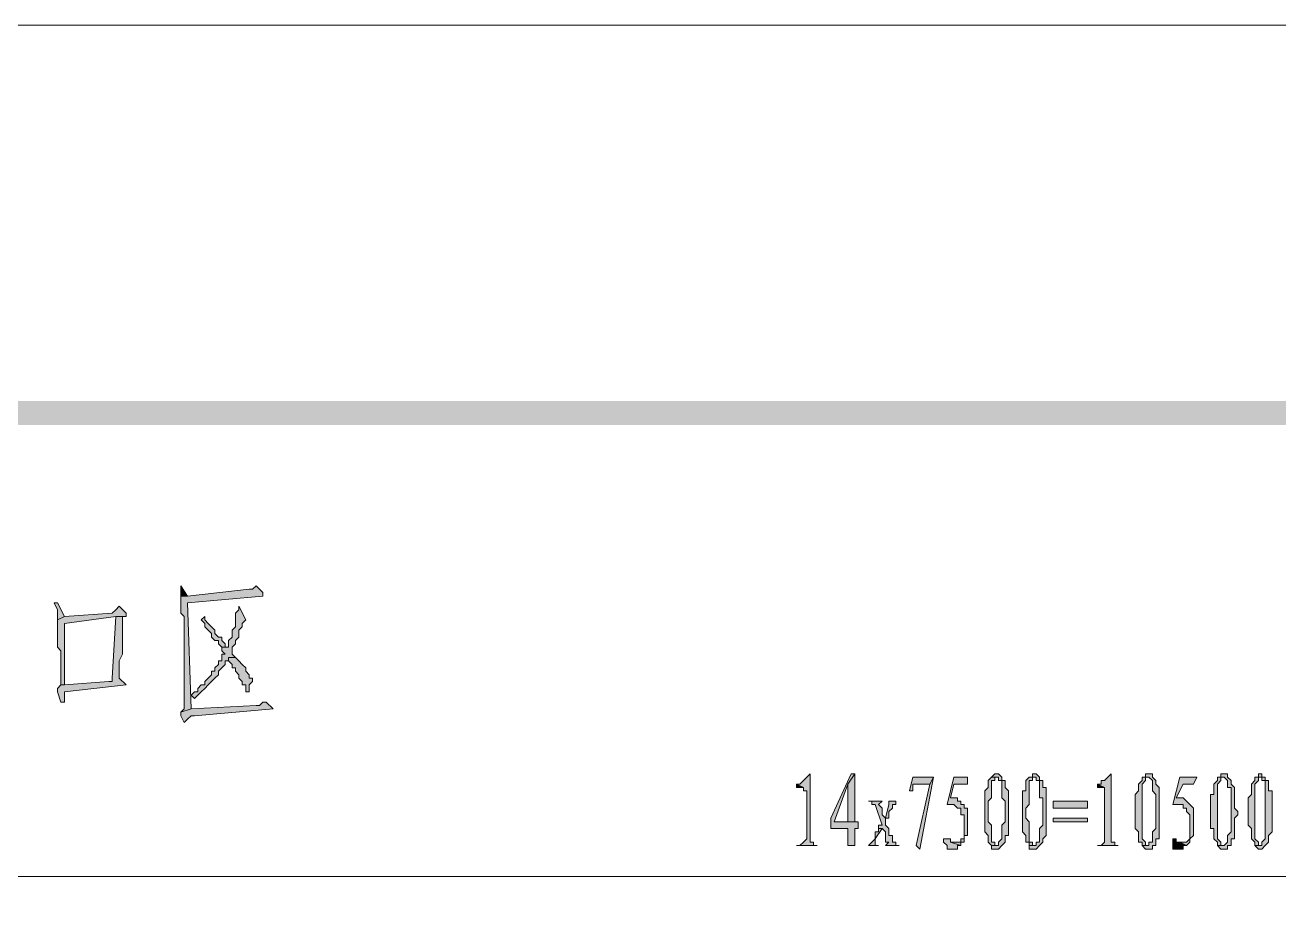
# Model space of a CAD drawing. Header units: millimetres. Extents: x 6 to 291, y 4 to 206.
# Drawn here: x 38.93 to 54.44, y 194.83 to 205.74 of the extents above; entities that cross this region are included whole.
import ezdxf

# ---------------------------------------------------------------- set-up
doc = ezdxf.new("R2010")
doc.units = ezdxf.units.MM
doc.layers.add('C00-00-00', color=7, linetype='Continuous')

msp = doc.modelspace()

# ---------------------------------------------------------------- hatches: boundary and pattern name
at = {"layer": 'C00-00-00'}
h = msp.add_hatch(color=256, dxfattribs=at)
h.dxf.hatch_style = 2
h.paths.add_polyline_path([(17.653, 201.083336), (17.907, 200.787002), (286.469659, 201.083336)])
h = msp.add_hatch(color=256, dxfattribs=at)
h.dxf.hatch_style = 2
h.paths.add_polyline_path([(17.907, 200.787002), (286.469659, 201.083336), (286.173327, 200.787002)])
h = msp.add_hatch(color=256, dxfattribs=at)
h.dxf.hatch_style = 2
h.paths.add_polyline_path([(40.851665, 198.797335), (40.851665, 198.712669), (40.851665, 198.670336), (40.936334, 198.670336)])
h = msp.add_hatch(color=256, dxfattribs=at)
h.dxf.hatch_style = 2
h.paths.add_polyline_path([(41.782999, 198.797335), (41.740666, 198.755002), (41.698333, 198.755002), (40.936333, 198.670335), (40.851666, 198.670335), (40.851666, 198.628002), (40.851666, 198.458669), (40.893999, 198.416335), (40.893999, 197.950669), (40.893999, 197.908335), (40.893999, 197.273335), (40.851666, 197.231002), (40.978666, 197.273335), (40.936333, 198.585669), (41.867666, 198.670335), (41.867666, 198.712669)])
h = msp.add_hatch(color=256, dxfattribs=at)
h.dxf.hatch_style = 2
h.paths.add_polyline_path([(39.327666, 198.585669), (39.285333, 198.585669), (39.327666, 198.501002), (39.327666, 198.416336), (39.327666, 198.374002), (39.412333, 198.416336)])
h = msp.add_hatch(color=256, dxfattribs=at)
h.dxf.hatch_style = 2
h.paths.add_polyline_path([(40.089668, 198.543336), (40.047334, 198.501002), (40.005001, 198.458669), (39.412334, 198.416336), (39.327668, 198.374002), (39.327668, 198.035336), (39.370001, 197.993002), (39.370001, 197.612002), (39.370001, 197.569669), (39.412334, 197.569669), (39.412334, 198.077669), (39.412334, 198.162336), (39.412334, 198.331669), (40.047334, 198.416336), (40.174334, 198.416336), (40.174334, 198.458669)])
h = msp.add_hatch(color=256, dxfattribs=at)
h.dxf.hatch_style = 2
h.paths.add_polyline_path([(41.571332, 198.543336), (41.571332, 198.501002), (41.528999, 198.458669), (41.528999, 198.374002), (41.528999, 198.331669), (41.528999, 198.289336), (41.486665, 198.247002), (41.486665, 198.204669), (41.486665, 198.162336), (41.444332, 198.120002), (41.444332, 198.077669), (41.444332, 198.035336), (41.359665, 198.035336), (41.359665, 197.993002), (41.401999, 197.950669), (41.359665, 197.950669), (41.359665, 197.908336), (41.359665, 197.866002), (41.317332, 197.866002), (41.317332, 197.823669), (41.274999, 197.781336), (41.274999, 197.739002), (41.232665, 197.739002), (41.232665, 197.696669), (41.190332, 197.654336), (41.147999, 197.612002), (41.147999, 197.569669), (41.105665, 197.569669), (41.063332, 197.527336), (41.063332, 197.485002), (41.020999, 197.485002), (40.978665, 197.442669), (41.020999, 197.400336), (41.063332, 197.442669), (41.105665, 197.485002), (41.147999, 197.527336), (41.190332, 197.569669), (41.232665, 197.612002), (41.274999, 197.654336), (41.317332, 197.696669), (41.317332, 197.739002), (41.359665, 197.781336), (41.401999, 197.823669), (41.401999, 197.866002), (41.444332, 197.866002), (41.444332, 197.908336), (41.528999, 197.908336), (41.486665, 197.950669), (41.486665, 197.993002), (41.486665, 198.035336), (41.528999, 198.077669), (41.528999, 198.120002), (41.571332, 198.162336), (41.571332, 198.204669), (41.571332, 198.247002), (41.613665, 198.289336), (41.613665, 198.331669), (41.655999, 198.374002)])
h = msp.add_hatch(color=256, dxfattribs=at)
h.dxf.hatch_style = 2
h.paths.add_polyline_path([(40.174332, 198.416336), (40.047332, 198.416336), (40.004999, 197.654336), (40.004999, 197.612002), (39.962666, 197.612002), (39.412332, 197.569669), (39.369999, 197.569669), (39.327666, 197.527336), (39.327666, 197.485002), (39.369999, 197.358002), (39.412332, 197.358002), (39.412332, 197.485002), (40.174332, 197.569669), (40.089666, 197.654336), (40.089666, 197.739002), (40.089666, 197.823669), (40.089666, 197.866002), (40.131999, 197.950669), (40.131999, 198.374002), (40.131999, 198.416336)])
h = msp.add_hatch(color=256, dxfattribs=at)
h.dxf.hatch_style = 2
h.paths.add_polyline_path([(41.148001, 198.416336), (41.105668, 198.374002), (41.148001, 198.331669), (41.148001, 198.289336), (41.190334, 198.247002), (41.232668, 198.204669), (41.232668, 198.162336), (41.275001, 198.120002), (41.317334, 198.120002), (41.317334, 198.077669), (41.359668, 198.035336), (41.444334, 198.035336), (41.402001, 198.035336), (41.402001, 198.077669), (41.359668, 198.120002), (41.359668, 198.162336), (41.317334, 198.162336), (41.275001, 198.204669), (41.275001, 198.247002), (41.232668, 198.289336), (41.190334, 198.331669), (41.148001, 198.374002)])
h = msp.add_hatch(color=256, dxfattribs=at)
h.dxf.hatch_style = 2
h.paths.add_polyline_path([(41.529002, 197.908336), (41.444335, 197.908336), (41.444335, 197.866003), (41.486669, 197.82367), (41.486669, 197.781336), (41.529002, 197.781336), (41.529002, 197.739003), (41.571335, 197.69667), (41.571335, 197.654336), (41.613669, 197.612003), (41.613669, 197.56967), (41.656002, 197.56967), (41.656002, 197.527336), (41.656002, 197.485003), (41.698335, 197.485003), (41.698335, 197.527336), (41.698335, 197.56967), (41.740669, 197.612003), (41.740669, 197.654336), (41.698335, 197.654336), (41.698335, 197.69667), (41.656002, 197.739003), (41.656002, 197.781336), (41.613669, 197.82367), (41.571335, 197.866003)])
h = msp.add_hatch(color=256, dxfattribs=at)
h.dxf.hatch_style = 2
h.paths.add_polyline_path([(41.909998, 197.358002), (41.867665, 197.358002), (41.825332, 197.315669), (41.782998, 197.315669), (40.978665, 197.273336), (40.851665, 197.231002), (40.851665, 197.188669), (40.893998, 197.104002), (40.936332, 197.146336), (40.978665, 197.188669), (41.020998, 197.188669), (41.994665, 197.273336)])
h = msp.add_hatch(color=256, dxfattribs=at)
h.dxf.hatch_style = 2
h.paths.add_polyline_path([(48.640999, 196.469002), (48.598666, 196.426669), (48.556332, 196.384336), (48.513999, 196.342002), (48.471666, 196.342002), (48.556332, 196.299669), (48.556332, 196.257336), (48.598666, 196.257336), (48.598666, 195.664669), (48.556332, 195.622336), (48.513999, 195.580002), (48.471666, 195.580002), (48.725666, 195.580002), (48.683332, 195.580002), (48.683332, 195.622336), (48.640999, 195.622336), (48.640999, 195.664669)])
h = msp.add_hatch(color=256, dxfattribs=at)
h.dxf.hatch_style = 2
h.paths.add_polyline_path([(49.191333, 196.469002), (49.148999, 196.469002), (48.894999, 195.918669), (48.894999, 195.791669), (49.106666, 195.791669), (49.106666, 195.580002), (49.191333, 195.580002), (49.191333, 195.791669), (49.233666, 195.791669), (49.233666, 195.876336), (49.191333, 195.876336), (48.937333, 195.876336), (49.106666, 196.342002)])
h = msp.add_hatch(color=256, dxfattribs=at)
h.dxf.hatch_style = 2
h.paths.add_polyline_path([(49.191333, 196.469002), (49.106668, 196.342002), (49.106668, 195.876336), (48.937335, 195.876336), (49.191333, 195.876336)])
h = msp.add_hatch(color=256, dxfattribs=at)
h.dxf.hatch_style = 2
h.paths.add_polyline_path([(50.165002, 196.426669), (49.911002, 196.426669), (49.868668, 196.257336), (49.911002, 196.257336), (49.911002, 196.299669), (49.911002, 196.342002), (49.953335, 196.342002), (50.122668, 196.342002)])
h = msp.add_hatch(color=256, dxfattribs=at)
h.dxf.hatch_style = 2
h.paths.add_polyline_path([(50.165002, 196.426669), (50.122667, 196.342002), (49.953334, 195.580002), (49.995669, 195.537669)])
h = msp.add_hatch(color=256, dxfattribs=at)
h.dxf.hatch_style = 2
h.paths.add_polyline_path([(50.588333, 196.426669), (50.418999, 196.426669), (50.334333, 196.088002), (50.376666, 196.088002), (50.418999, 196.088002), (50.461333, 196.045669), (50.503666, 196.045669), (50.503666, 196.003336), (50.503666, 195.961002), (50.545999, 195.961002), (50.545999, 195.918669), (50.545999, 195.876336), (50.545999, 195.749336), (50.545999, 195.707002), (50.545999, 195.664669), (50.503666, 195.664669), (50.503666, 195.622336), (50.461333, 195.622336), (50.376666, 195.622336), (50.503666, 195.580002), (50.503666, 195.622336), (50.545999, 195.622336), (50.545999, 195.664669), (50.545999, 195.707002), (50.588333, 195.707002), (50.588333, 195.834002), (50.588333, 195.918669), (50.588333, 196.045669), (50.545999, 196.045669), (50.545999, 196.088002), (50.503666, 196.088002), (50.503666, 196.130336), (50.461333, 196.130336), (50.461333, 196.172669), (50.418999, 196.172669), (50.376666, 196.172669), (50.418999, 196.342002), (50.588333, 196.342002)])
h = msp.add_hatch(color=256, dxfattribs=at)
h.dxf.hatch_style = 2
h.paths.add_polyline_path([(50.884669, 196.426669), (50.842335, 196.384336), (50.842335, 196.342002), (50.842335, 196.299669), (50.800002, 196.257336), (50.800002, 196.172669), (50.800002, 196.130336), (50.800002, 195.876336), (50.800002, 195.834002), (50.800002, 195.791669), (50.800002, 195.749336), (50.842335, 195.707002), (50.842335, 195.664669), (50.842335, 195.622336), (50.884669, 195.580002), (50.927002, 195.580002), (50.927002, 195.622336), (50.884669, 195.622336), (50.884669, 195.664669), (50.884669, 195.707002), (50.884669, 195.834002), (50.842335, 195.876336), (50.842335, 196.130336), (50.884669, 196.172669), (50.884669, 196.299669), (50.884669, 196.342002), (50.884669, 196.384336), (50.927002, 196.384336), (50.927002, 196.426669), (50.969335, 196.426669)])
h = msp.add_hatch(color=256, dxfattribs=at)
h.dxf.hatch_style = 2
h.paths.add_polyline_path([(50.969333, 196.469002), (50.927, 196.469002), (50.884666, 196.426669), (50.969333, 196.426669), (50.969333, 196.384336), (51.011666, 196.384336), (51.011666, 196.342002), (51.011666, 196.299669), (51.011666, 196.172669), (51.054, 196.130336), (51.054, 196.003336), (51.054, 195.876336), (51.011666, 195.834002), (51.011666, 195.707002), (51.011666, 195.664669), (50.969333, 195.622336), (50.969333, 195.580002), (50.884666, 195.580002), (50.884666, 195.537669), (50.927, 195.537669), (50.969333, 195.537669), (51.011666, 195.580002), (51.054, 195.622336), (51.054, 195.664669), (51.054, 195.707002), (51.096333, 195.707002), (51.096333, 195.834002), (51.096333, 196.130336), (51.096333, 196.172669), (51.096333, 196.257336), (51.054, 196.299669), (51.054, 196.342002), (51.054, 196.384336), (51.011666, 196.384336), (51.011666, 196.426669)])
h = msp.add_hatch(color=256, dxfattribs=at)
h.dxf.hatch_style = 2
h.paths.add_polyline_path([(51.350334, 196.426669), (51.308001, 196.384336), (51.308001, 196.342002), (51.308001, 196.257336), (51.265667, 196.257336), (51.265667, 196.130336), (51.265667, 196.088002), (51.265667, 195.918669), (51.265667, 195.876336), (51.265667, 195.791669), (51.265667, 195.749336), (51.308001, 195.707002), (51.308001, 195.664669), (51.308001, 195.622336), (51.350334, 195.622336), (51.350334, 195.580002), (51.392667, 195.580002), (51.392667, 195.622336), (51.350334, 195.622336), (51.350334, 195.664669), (51.350334, 195.707002), (51.350334, 195.876336), (51.308001, 195.918669), (51.308001, 196.045669), (51.350334, 196.088002), (51.350334, 196.299669), (51.350334, 196.384336), (51.392667, 196.384336), (51.392667, 196.426669), (51.435001, 196.426669)])
h = msp.add_hatch(color=256, dxfattribs=at)
h.dxf.hatch_style = 2
h.paths.add_polyline_path([(51.434998, 196.469002), (51.392665, 196.469002), (51.392665, 196.426669), (51.350332, 196.426669), (51.434998, 196.426669), (51.434998, 196.384336), (51.477332, 196.384336), (51.477332, 196.342002), (51.477332, 196.299669), (51.477332, 196.172669), (51.519665, 196.172669), (51.519665, 196.003336), (51.519665, 195.834002), (51.477332, 195.791669), (51.477332, 195.707002), (51.477332, 195.664669), (51.477332, 195.622336), (51.434998, 195.622336), (51.434998, 195.580002), (51.350332, 195.580002), (51.350332, 195.537669), (51.392665, 195.537669), (51.434998, 195.537669), (51.477332, 195.580002), (51.519665, 195.622336), (51.519665, 195.664669), (51.561998, 195.707002), (51.561998, 195.791669), (51.561998, 195.834002), (51.561998, 196.172669), (51.561998, 196.299669), (51.519665, 196.299669), (51.519665, 196.342002), (51.519665, 196.384336), (51.477332, 196.384336), (51.477332, 196.426669)])
h = msp.add_hatch(color=256, dxfattribs=at)
h.dxf.hatch_style = 2
h.paths.add_polyline_path([(52.366333, 196.469002), (52.323999, 196.426669), (52.281666, 196.384336), (52.239333, 196.384336), (52.239333, 196.342002), (52.196999, 196.342002), (52.281666, 196.299669), (52.281666, 195.622336), (52.239333, 195.580002), (52.196999, 195.580002), (52.450999, 195.580002), (52.408666, 195.580002), (52.408666, 195.622336), (52.366333, 195.622336), (52.366333, 195.664669)])
h = msp.add_hatch(color=256, dxfattribs=at)
h.dxf.hatch_style = 2
h.paths.add_polyline_path([(52.747334, 196.426669), (52.747334, 196.384336), (52.705, 196.342002), (52.705, 196.299669), (52.705, 196.257336), (52.662667, 196.215002), (52.662667, 195.791669), (52.705, 195.749336), (52.705, 195.707002), (52.705, 195.664669), (52.705, 195.622336), (52.747334, 195.622336), (52.747334, 195.580002), (52.832, 195.580002), (52.789667, 195.580002), (52.789667, 195.622336), (52.747334, 195.664669), (52.747334, 195.707002), (52.747334, 195.749336), (52.747334, 196.257336), (52.747334, 196.299669), (52.747334, 196.342002), (52.789667, 196.384336), (52.789667, 196.426669), (52.832, 196.426669)])
h = msp.add_hatch(color=256, dxfattribs=at)
h.dxf.hatch_style = 2
h.paths.add_polyline_path([(52.831998, 196.469002), (52.789665, 196.469002), (52.789665, 196.426669), (52.747331, 196.426669), (52.831998, 196.426669), (52.874331, 196.384336), (52.874331, 196.342002), (52.874331, 196.257336), (52.916665, 196.215002), (52.916665, 196.003336), (52.916665, 195.791669), (52.874331, 195.749336), (52.874331, 195.664669), (52.874331, 195.622336), (52.831998, 195.622336), (52.831998, 195.580002), (52.747331, 195.580002), (52.789665, 195.537669), (52.874331, 195.537669), (52.874331, 195.580002), (52.916665, 195.580002), (52.916665, 195.622336), (52.916665, 195.664669), (52.958998, 195.664669), (52.958998, 195.749336), (52.958998, 195.791669), (52.958998, 196.215002), (52.958998, 196.257336), (52.958998, 196.299669), (52.916665, 196.342002), (52.916665, 196.384336), (52.874331, 196.426669), (52.874331, 196.469002)])
h = msp.add_hatch(color=256, dxfattribs=at)
h.dxf.hatch_style = 2
h.paths.add_polyline_path([(53.424666, 196.426669), (53.212999, 196.426669), (53.128333, 196.088002), (53.170666, 196.088002), (53.212999, 196.088002), (53.255333, 196.088002), (53.255333, 196.045669), (53.297666, 196.045669), (53.297666, 196.003336), (53.339999, 195.961002), (53.339999, 195.918669), (53.339999, 195.707002), (53.339999, 195.664669), (53.297666, 195.622336), (53.212999, 195.622336), (53.297666, 195.580002), (53.339999, 195.622336), (53.339999, 195.664669), (53.382333, 195.707002), (53.382333, 195.749336), (53.382333, 196.003336), (53.382333, 196.045669), (53.339999, 196.088002), (53.297666, 196.130336), (53.255333, 196.172669), (53.212999, 196.172669), (53.170666, 196.172669), (53.255333, 196.342002), (53.382333, 196.342002)])
h = msp.add_hatch(color=256, dxfattribs=at)
h.dxf.hatch_style = 2
h.paths.add_polyline_path([(53.678668, 196.426669), (53.678668, 196.384336), (53.636335, 196.342002), (53.636335, 196.299669), (53.636335, 196.215002), (53.594001, 196.215002), (53.594001, 195.791669), (53.636335, 195.791669), (53.636335, 195.749336), (53.636335, 195.707002), (53.636335, 195.664669), (53.678668, 195.622336), (53.678668, 195.580002), (53.763335, 195.580002), (53.721001, 195.580002), (53.721001, 195.622336), (53.678668, 195.664669), (53.678668, 195.749336), (53.678668, 196.215002), (53.678668, 196.257336), (53.678668, 196.342002), (53.721001, 196.384336), (53.721001, 196.426669), (53.763335, 196.426669)])
h = msp.add_hatch(color=256, dxfattribs=at)
h.dxf.hatch_style = 2
h.paths.add_polyline_path([(53.763333, 196.469002), (53.720999, 196.469002), (53.720999, 196.426669), (53.678666, 196.426669), (53.763333, 196.426669), (53.805666, 196.384336), (53.805666, 196.342002), (53.805666, 196.299669), (53.847999, 196.299669), (53.847999, 196.003336), (53.847999, 195.749336), (53.805666, 195.707002), (53.805666, 195.664669), (53.805666, 195.622336), (53.763333, 195.580002), (53.678666, 195.580002), (53.720999, 195.537669), (53.805666, 195.537669), (53.805666, 195.580002), (53.847999, 195.580002), (53.847999, 195.622336), (53.847999, 195.664669), (53.890333, 195.664669), (53.890333, 195.707002), (53.890333, 195.749336), (53.890333, 195.918669), (53.932666, 195.961002), (53.932666, 196.003336), (53.890333, 196.045669), (53.890333, 196.257336), (53.890333, 196.299669), (53.847999, 196.342002), (53.847999, 196.384336), (53.805666, 196.426669), (53.805666, 196.469002)])
h = msp.add_hatch(color=256, dxfattribs=at)
h.dxf.hatch_style = 2
h.paths.add_polyline_path([(54.144333, 196.426669), (54.144333, 196.384336), (54.102, 196.342002), (54.102, 196.299669), (54.102, 196.215002), (54.059666, 196.172669), (54.059666, 195.834002), (54.102, 195.791669), (54.102, 195.749336), (54.102, 195.707002), (54.102, 195.664669), (54.144333, 195.622336), (54.144333, 195.580002), (54.186666, 195.580002), (54.186666, 195.622336), (54.144333, 195.664669), (54.144333, 195.749336), (54.144333, 195.791669), (54.144333, 196.215002), (54.144333, 196.342002), (54.186666, 196.384336), (54.186666, 196.426669)])
h = msp.add_hatch(color=256, dxfattribs=at)
h.dxf.hatch_style = 2
h.paths.add_polyline_path([(54.186667, 196.469002), (54.186667, 196.426669), (54.144334, 196.426669), (54.229001, 196.426669), (54.229001, 196.384336), (54.271334, 196.384336), (54.271334, 196.299669), (54.271334, 196.003336), (54.271334, 195.707002), (54.271334, 195.664669), (54.229001, 195.622336), (54.229001, 195.580002), (54.144334, 195.580002), (54.186667, 195.537669), (54.229001, 195.537669), (54.271334, 195.580002), (54.313667, 195.622336), (54.313667, 195.664669), (54.313667, 195.707002), (54.356001, 195.749336), (54.356001, 195.876336), (54.356001, 195.918669), (54.356001, 196.088002), (54.356001, 196.130336), (54.356001, 196.257336), (54.313667, 196.257336), (54.313667, 196.342002), (54.313667, 196.384336), (54.271334, 196.384336), (54.271334, 196.426669), (54.229001, 196.426669), (54.229001, 196.469002)])
h = msp.add_hatch(color=256, dxfattribs=at)
h.dxf.hatch_style = 2
h.paths.add_polyline_path([(48.471666, 196.342002), (48.471666, 196.299669), (48.513999, 196.299669), (48.556333, 196.299669)])
h = msp.add_hatch(color=256, dxfattribs=at)
h.dxf.hatch_style = 2
h.paths.add_polyline_path([(52.197, 196.342002), (52.197, 196.299669), (52.281668, 196.299669)])
h = msp.add_hatch(color=256, dxfattribs=at)
h.dxf.hatch_style = 2
h.paths.add_polyline_path([(49.529999, 196.130336), (49.360666, 196.130336), (49.402999, 196.130336), (49.402999, 196.088002), (49.445333, 196.088002), (49.529999, 195.834002), (49.487666, 195.834002), (49.487666, 195.791669), (49.529999, 195.791669), (49.572333, 195.749336), (49.572333, 195.707002), (49.572333, 195.664669), (49.572333, 195.622336), (49.614666, 195.622336), (49.572333, 195.580002), (49.741666, 195.580002), (49.699333, 195.580002), (49.699333, 195.622336), (49.656999, 195.622336), (49.656999, 195.664669), (49.656999, 195.707002), (49.614666, 195.707002), (49.614666, 195.749336), (49.614666, 195.791669), (49.572333, 195.834002), (49.572333, 195.876336), (49.572333, 195.918669), (49.529999, 195.961002), (49.529999, 196.003336), (49.529999, 196.045669), (49.487666, 196.088002)])
h = msp.add_hatch(color=256, dxfattribs=at)
h.dxf.hatch_style = 2
h.paths.add_polyline_path([(49.699332, 196.130336), (49.614666, 196.130336), (49.614666, 196.088002), (49.572332, 195.918669), (49.614666, 195.918669), (49.614666, 195.961002), (49.614666, 196.003336), (49.656999, 196.045669), (49.656999, 196.088002), (49.699332, 196.088002)])
h = msp.add_hatch(color=256, dxfattribs=at)
h.dxf.hatch_style = 2
h.paths.add_polyline_path([(52.070001, 196.045669), (52.070001, 196.130336), (51.646666, 196.130336), (51.646666, 196.045669)])
h = msp.add_hatch(color=256, dxfattribs=at)
h.dxf.hatch_style = 2
h.paths.add_polyline_path([(52.070001, 195.876336), (52.070001, 195.918669), (51.646666, 195.918669), (51.646666, 195.876336)])
h = msp.add_hatch(color=256, dxfattribs=at)
h.dxf.hatch_style = 2
h.paths.add_polyline_path([(49.487665, 195.79167), (49.487665, 195.749336), (49.445331, 195.749336), (49.445331, 195.707003), (49.445331, 195.66467), (49.402998, 195.622336), (49.360665, 195.580003), (49.487665, 195.580003), (49.445331, 195.580003), (49.445331, 195.66467), (49.529998, 195.79167)])
h = msp.add_hatch(color=256, dxfattribs=at)
h.dxf.hatch_style = 2
h.paths.add_polyline_path([(50.334335, 195.664669), (50.292001, 195.664669), (50.292001, 195.622335), (50.334335, 195.580002), (50.334335, 195.537669), (50.461335, 195.537669), (50.461335, 195.580002), (50.503668, 195.580002), (50.376668, 195.622335), (50.376668, 195.664669)])
h = msp.add_hatch(color=256, dxfattribs=at)
h.dxf.hatch_style = 2
h.paths.add_polyline_path([(53.170669, 195.664669), (53.128335, 195.664669), (53.128335, 195.622335), (53.128335, 195.580002), (53.128335, 195.537669), (53.170669, 195.537669), (53.255335, 195.537669), (53.255335, 195.580002), (53.297669, 195.580002), (53.213002, 195.622335), (53.170669, 195.622335)])

# ---------------------------------------------------------------- linework, layer by layer
at = {"layer": 'C00-00-00', "lineweight": 15}
msp.add_lwpolyline([(291.126319, 205.740002), (5.799667, 205.740002), (5.799667, 3.979343), (291.126319, 3.979343)], dxfattribs=at)
at = {"layer": 'C00-00-00', "lineweight": 13}
for points in [[(40.851665, 198.797335), (40.851665, 198.712669), (40.851665, 198.670336), (40.936334, 198.670336)], [(41.782999, 198.797335), (41.740666, 198.755002), (41.698333, 198.755002), (40.936333, 198.670335), (40.851666, 198.670335), (40.851666, 198.628002), (40.851666, 198.458669), (40.893999, 198.416335), (40.893999, 197.950669), (40.893999, 197.908335), (40.893999, 197.273335), (40.851666, 197.231002), (40.978666, 197.273335), (40.936333, 198.585669), (41.867666, 198.670335), (41.867666, 198.712669)], [(39.327666, 198.585669), (39.285333, 198.585669), (39.327666, 198.501002), (39.327666, 198.416336), (39.327666, 198.374002), (39.412333, 198.416336)], [(40.089668, 198.543336), (40.047334, 198.501002), (40.005001, 198.458669), (39.412334, 198.416336), (39.327668, 198.374002), (39.327668, 198.035336), (39.370001, 197.993002), (39.370001, 197.612002), (39.370001, 197.569669), (39.412334, 197.569669), (39.412334, 198.077669), (39.412334, 198.162336), (39.412334, 198.331669), (40.047334, 198.416336), (40.174334, 198.416336), (40.174334, 198.458669)], [(41.571332, 198.543336), (41.571332, 198.501002), (41.528999, 198.458669), (41.528999, 198.374002), (41.528999, 198.331669), (41.528999, 198.289336), (41.486665, 198.247002), (41.486665, 198.204669), (41.486665, 198.162336), (41.444332, 198.120002), (41.444332, 198.077669), (41.444332, 198.035336), (41.359665, 198.035336), (41.359665, 197.993002), (41.401999, 197.950669), (41.359665, 197.950669), (41.359665, 197.908336), (41.359665, 197.866002), (41.317332, 197.866002), (41.317332, 197.823669), (41.274999, 197.781336), (41.274999, 197.739002), (41.232665, 197.739002), (41.232665, 197.696669), (41.190332, 197.654336), (41.147999, 197.612002), (41.147999, 197.569669), (41.105665, 197.569669), (41.063332, 197.527336), (41.063332, 197.485002), (41.020999, 197.485002), (40.978665, 197.442669), (41.020999, 197.400336), (41.063332, 197.442669), (41.105665, 197.485002), (41.147999, 197.527336), (41.190332, 197.569669), (41.232665, 197.612002), (41.274999, 197.654336), (41.317332, 197.696669), (41.317332, 197.739002), (41.359665, 197.781336), (41.401999, 197.823669), (41.401999, 197.866002), (41.444332, 197.866002), (41.444332, 197.908336), (41.528999, 197.908336), (41.486665, 197.950669), (41.486665, 197.993002), (41.486665, 198.035336), (41.528999, 198.077669), (41.528999, 198.120002), (41.571332, 198.162336), (41.571332, 198.204669), (41.571332, 198.247002), (41.613665, 198.289336), (41.613665, 198.331669), (41.655999, 198.374002)], [(40.174332, 198.416336), (40.047332, 198.416336), (40.004999, 197.654336), (40.004999, 197.612002), (39.962666, 197.612002), (39.412332, 197.569669), (39.369999, 197.569669), (39.327666, 197.527336), (39.327666, 197.485002), (39.369999, 197.358002), (39.412332, 197.358002), (39.412332, 197.485002), (40.174332, 197.569669), (40.089666, 197.654336), (40.089666, 197.739002), (40.089666, 197.823669), (40.089666, 197.866002), (40.131999, 197.950669), (40.131999, 198.374002), (40.131999, 198.416336)], [(41.148001, 198.416336), (41.105668, 198.374002), (41.148001, 198.331669), (41.148001, 198.289336), (41.190334, 198.247002), (41.232668, 198.204669), (41.232668, 198.162336), (41.275001, 198.120002), (41.317334, 198.120002), (41.317334, 198.077669), (41.359668, 198.035336), (41.444334, 198.035336), (41.402001, 198.035336), (41.402001, 198.077669), (41.359668, 198.120002), (41.359668, 198.162336), (41.317334, 198.162336), (41.275001, 198.204669), (41.275001, 198.247002), (41.232668, 198.289336), (41.190334, 198.331669), (41.148001, 198.374002)], [(41.529002, 197.908336), (41.444335, 197.908336), (41.444335, 197.866003), (41.486669, 197.82367), (41.486669, 197.781336), (41.529002, 197.781336), (41.529002, 197.739003), (41.571335, 197.69667), (41.571335, 197.654336), (41.613669, 197.612003), (41.613669, 197.56967), (41.656002, 197.56967), (41.656002, 197.527336), (41.656002, 197.485003), (41.698335, 197.485003), (41.698335, 197.527336), (41.698335, 197.56967), (41.740669, 197.612003), (41.740669, 197.654336), (41.698335, 197.654336), (41.698335, 197.69667), (41.656002, 197.739003), (41.656002, 197.781336), (41.613669, 197.82367), (41.571335, 197.866003)], [(41.909998, 197.358002), (41.867665, 197.358002), (41.825332, 197.315669), (41.782998, 197.315669), (40.978665, 197.273336), (40.851665, 197.231002), (40.851665, 197.188669), (40.893998, 197.104002), (40.936332, 197.146336), (40.978665, 197.188669), (41.020998, 197.188669), (41.994665, 197.273336)], [(48.640999, 196.469002), (48.598666, 196.426669), (48.556332, 196.384336), (48.513999, 196.342002), (48.471666, 196.342002), (48.556332, 196.299669), (48.556332, 196.257336), (48.598666, 196.257336), (48.598666, 195.664669), (48.556332, 195.622336), (48.513999, 195.580002), (48.471666, 195.580002), (48.725666, 195.580002), (48.683332, 195.580002), (48.683332, 195.622336), (48.640999, 195.622336), (48.640999, 195.664669)], [(49.191333, 196.469002), (49.148999, 196.469002), (48.894999, 195.918669), (48.894999, 195.791669), (49.106666, 195.791669), (49.106666, 195.580002), (49.191333, 195.580002), (49.191333, 195.791669), (49.233666, 195.791669), (49.233666, 195.876336), (49.191333, 195.876336), (48.937333, 195.876336), (49.106666, 196.342002)], [(49.191333, 196.469002), (49.106668, 196.342002), (49.106668, 195.876336), (48.937335, 195.876336), (49.191333, 195.876336)], [(50.165002, 196.426669), (49.911002, 196.426669), (49.868668, 196.257336), (49.911002, 196.257336), (49.911002, 196.299669), (49.911002, 196.342002), (49.953335, 196.342002), (50.122668, 196.342002)], [(50.165002, 196.426669), (50.122667, 196.342002), (49.953334, 195.580002), (49.995669, 195.537669)], [(50.588333, 196.426669), (50.418999, 196.426669), (50.334333, 196.088002), (50.376666, 196.088002), (50.418999, 196.088002), (50.461333, 196.045669), (50.503666, 196.045669), (50.503666, 196.003336), (50.503666, 195.961002), (50.545999, 195.961002), (50.545999, 195.918669), (50.545999, 195.876336), (50.545999, 195.749336), (50.545999, 195.707002), (50.545999, 195.664669), (50.503666, 195.664669), (50.503666, 195.622336), (50.461333, 195.622336), (50.376666, 195.622336), (50.503666, 195.580002), (50.503666, 195.622336), (50.545999, 195.622336), (50.545999, 195.664669), (50.545999, 195.707002), (50.588333, 195.707002), (50.588333, 195.834002), (50.588333, 195.918669), (50.588333, 196.045669), (50.545999, 196.045669), (50.545999, 196.088002), (50.503666, 196.088002), (50.503666, 196.130336), (50.461333, 196.130336), (50.461333, 196.172669), (50.418999, 196.172669), (50.376666, 196.172669), (50.418999, 196.342002), (50.588333, 196.342002)], [(50.884669, 196.426669), (50.842335, 196.384336), (50.842335, 196.342002), (50.842335, 196.299669), (50.800002, 196.257336), (50.800002, 196.172669), (50.800002, 196.130336), (50.800002, 195.876336), (50.800002, 195.834002), (50.800002, 195.791669), (50.800002, 195.749336), (50.842335, 195.707002), (50.842335, 195.664669), (50.842335, 195.622336), (50.884669, 195.580002), (50.927002, 195.580002), (50.927002, 195.622336), (50.884669, 195.622336), (50.884669, 195.664669), (50.884669, 195.707002), (50.884669, 195.834002), (50.842335, 195.876336), (50.842335, 196.130336), (50.884669, 196.172669), (50.884669, 196.299669), (50.884669, 196.342002), (50.884669, 196.384336), (50.927002, 196.384336), (50.927002, 196.426669), (50.969335, 196.426669)], [(50.969333, 196.469002), (50.927, 196.469002), (50.884666, 196.426669), (50.969333, 196.426669), (50.969333, 196.384336), (51.011666, 196.384336), (51.011666, 196.342002), (51.011666, 196.299669), (51.011666, 196.172669), (51.054, 196.130336), (51.054, 196.003336), (51.054, 195.876336), (51.011666, 195.834002), (51.011666, 195.707002), (51.011666, 195.664669), (50.969333, 195.622336), (50.969333, 195.580002), (50.884666, 195.580002), (50.884666, 195.537669), (50.927, 195.537669), (50.969333, 195.537669), (51.011666, 195.580002), (51.054, 195.622336), (51.054, 195.664669), (51.054, 195.707002), (51.096333, 195.707002), (51.096333, 195.834002), (51.096333, 196.130336), (51.096333, 196.172669), (51.096333, 196.257336), (51.054, 196.299669), (51.054, 196.342002), (51.054, 196.384336), (51.011666, 196.384336), (51.011666, 196.426669)], [(51.350334, 196.426669), (51.308001, 196.384336), (51.308001, 196.342002), (51.308001, 196.257336), (51.265667, 196.257336), (51.265667, 196.130336), (51.265667, 196.088002), (51.265667, 195.918669), (51.265667, 195.876336), (51.265667, 195.791669), (51.265667, 195.749336), (51.308001, 195.707002), (51.308001, 195.664669), (51.308001, 195.622336), (51.350334, 195.622336), (51.350334, 195.580002), (51.392667, 195.580002), (51.392667, 195.622336), (51.350334, 195.622336), (51.350334, 195.664669), (51.350334, 195.707002), (51.350334, 195.876336), (51.308001, 195.918669), (51.308001, 196.045669), (51.350334, 196.088002), (51.350334, 196.299669), (51.350334, 196.384336), (51.392667, 196.384336), (51.392667, 196.426669), (51.435001, 196.426669)], [(51.434998, 196.469002), (51.392665, 196.469002), (51.392665, 196.426669), (51.350332, 196.426669), (51.434998, 196.426669), (51.434998, 196.384336), (51.477332, 196.384336), (51.477332, 196.342002), (51.477332, 196.299669), (51.477332, 196.172669), (51.519665, 196.172669), (51.519665, 196.003336), (51.519665, 195.834002), (51.477332, 195.791669), (51.477332, 195.707002), (51.477332, 195.664669), (51.477332, 195.622336), (51.434998, 195.622336), (51.434998, 195.580002), (51.350332, 195.580002), (51.350332, 195.537669), (51.392665, 195.537669), (51.434998, 195.537669), (51.477332, 195.580002), (51.519665, 195.622336), (51.519665, 195.664669), (51.561998, 195.707002), (51.561998, 195.791669), (51.561998, 195.834002), (51.561998, 196.172669), (51.561998, 196.299669), (51.519665, 196.299669), (51.519665, 196.342002), (51.519665, 196.384336), (51.477332, 196.384336), (51.477332, 196.426669)], [(52.366333, 196.469002), (52.323999, 196.426669), (52.281666, 196.384336), (52.239333, 196.384336), (52.239333, 196.342002), (52.196999, 196.342002), (52.281666, 196.299669), (52.281666, 195.622336), (52.239333, 195.580002), (52.196999, 195.580002), (52.450999, 195.580002), (52.408666, 195.580002), (52.408666, 195.622336), (52.366333, 195.622336), (52.366333, 195.664669)], [(52.747334, 196.426669), (52.747334, 196.384336), (52.705, 196.342002), (52.705, 196.299669), (52.705, 196.257336), (52.662667, 196.215002), (52.662667, 195.791669), (52.705, 195.749336), (52.705, 195.707002), (52.705, 195.664669), (52.705, 195.622336), (52.747334, 195.622336), (52.747334, 195.580002), (52.832, 195.580002), (52.789667, 195.580002), (52.789667, 195.622336), (52.747334, 195.664669), (52.747334, 195.707002), (52.747334, 195.749336), (52.747334, 196.257336), (52.747334, 196.299669), (52.747334, 196.342002), (52.789667, 196.384336), (52.789667, 196.426669), (52.832, 196.426669)], [(52.831998, 196.469002), (52.789665, 196.469002), (52.789665, 196.426669), (52.747331, 196.426669), (52.831998, 196.426669), (52.874331, 196.384336), (52.874331, 196.342002), (52.874331, 196.257336), (52.916665, 196.215002), (52.916665, 196.003336), (52.916665, 195.791669), (52.874331, 195.749336), (52.874331, 195.664669), (52.874331, 195.622336), (52.831998, 195.622336), (52.831998, 195.580002), (52.747331, 195.580002), (52.789665, 195.537669), (52.874331, 195.537669), (52.874331, 195.580002), (52.916665, 195.580002), (52.916665, 195.622336), (52.916665, 195.664669), (52.958998, 195.664669), (52.958998, 195.749336), (52.958998, 195.791669), (52.958998, 196.215002), (52.958998, 196.257336), (52.958998, 196.299669), (52.916665, 196.342002), (52.916665, 196.384336), (52.874331, 196.426669), (52.874331, 196.469002)], [(53.424666, 196.426669), (53.212999, 196.426669), (53.128333, 196.088002), (53.170666, 196.088002), (53.212999, 196.088002), (53.255333, 196.088002), (53.255333, 196.045669), (53.297666, 196.045669), (53.297666, 196.003336), (53.339999, 195.961002), (53.339999, 195.918669), (53.339999, 195.707002), (53.339999, 195.664669), (53.297666, 195.622336), (53.212999, 195.622336), (53.297666, 195.580002), (53.339999, 195.622336), (53.339999, 195.664669), (53.382333, 195.707002), (53.382333, 195.749336), (53.382333, 196.003336), (53.382333, 196.045669), (53.339999, 196.088002), (53.297666, 196.130336), (53.255333, 196.172669), (53.212999, 196.172669), (53.170666, 196.172669), (53.255333, 196.342002), (53.382333, 196.342002)], [(53.678668, 196.426669), (53.678668, 196.384336), (53.636335, 196.342002), (53.636335, 196.299669), (53.636335, 196.215002), (53.594001, 196.215002), (53.594001, 195.791669), (53.636335, 195.791669), (53.636335, 195.749336), (53.636335, 195.707002), (53.636335, 195.664669), (53.678668, 195.622336), (53.678668, 195.580002), (53.763335, 195.580002), (53.721001, 195.580002), (53.721001, 195.622336), (53.678668, 195.664669), (53.678668, 195.749336), (53.678668, 196.215002), (53.678668, 196.257336), (53.678668, 196.342002), (53.721001, 196.384336), (53.721001, 196.426669), (53.763335, 196.426669)], [(53.763333, 196.469002), (53.720999, 196.469002), (53.720999, 196.426669), (53.678666, 196.426669), (53.763333, 196.426669), (53.805666, 196.384336), (53.805666, 196.342002), (53.805666, 196.299669), (53.847999, 196.299669), (53.847999, 196.003336), (53.847999, 195.749336), (53.805666, 195.707002), (53.805666, 195.664669), (53.805666, 195.622336), (53.763333, 195.580002), (53.678666, 195.580002), (53.720999, 195.537669), (53.805666, 195.537669), (53.805666, 195.580002), (53.847999, 195.580002), (53.847999, 195.622336), (53.847999, 195.664669), (53.890333, 195.664669), (53.890333, 195.707002), (53.890333, 195.749336), (53.890333, 195.918669), (53.932666, 195.961002), (53.932666, 196.003336), (53.890333, 196.045669), (53.890333, 196.257336), (53.890333, 196.299669), (53.847999, 196.342002), (53.847999, 196.384336), (53.805666, 196.426669), (53.805666, 196.469002)], [(54.144333, 196.426669), (54.144333, 196.384336), (54.102, 196.342002), (54.102, 196.299669), (54.102, 196.215002), (54.059666, 196.172669), (54.059666, 195.834002), (54.102, 195.791669), (54.102, 195.749336), (54.102, 195.707002), (54.102, 195.664669), (54.144333, 195.622336), (54.144333, 195.580002), (54.186666, 195.580002), (54.186666, 195.622336), (54.144333, 195.664669), (54.144333, 195.749336), (54.144333, 195.791669), (54.144333, 196.215002), (54.144333, 196.342002), (54.186666, 196.384336), (54.186666, 196.426669)], [(54.186667, 196.469002), (54.186667, 196.426669), (54.144334, 196.426669), (54.229001, 196.426669), (54.229001, 196.384336), (54.271334, 196.384336), (54.271334, 196.299669), (54.271334, 196.003336), (54.271334, 195.707002), (54.271334, 195.664669), (54.229001, 195.622336), (54.229001, 195.580002), (54.144334, 195.580002), (54.186667, 195.537669), (54.229001, 195.537669), (54.271334, 195.580002), (54.313667, 195.622336), (54.313667, 195.664669), (54.313667, 195.707002), (54.356001, 195.749336), (54.356001, 195.876336), (54.356001, 195.918669), (54.356001, 196.088002), (54.356001, 196.130336), (54.356001, 196.257336), (54.313667, 196.257336), (54.313667, 196.342002), (54.313667, 196.384336), (54.271334, 196.384336), (54.271334, 196.426669), (54.229001, 196.426669), (54.229001, 196.469002)], [(48.471666, 196.342002), (48.471666, 196.299669), (48.513999, 196.299669), (48.556333, 196.299669)], [(52.197, 196.342002), (52.197, 196.299669), (52.281668, 196.299669)], [(49.529999, 196.130336), (49.360666, 196.130336), (49.402999, 196.130336), (49.402999, 196.088002), (49.445333, 196.088002), (49.529999, 195.834002), (49.487666, 195.834002), (49.487666, 195.791669), (49.529999, 195.791669), (49.572333, 195.749336), (49.572333, 195.707002), (49.572333, 195.664669), (49.572333, 195.622336), (49.614666, 195.622336), (49.572333, 195.580002), (49.741666, 195.580002), (49.699333, 195.580002), (49.699333, 195.622336), (49.656999, 195.622336), (49.656999, 195.664669), (49.656999, 195.707002), (49.614666, 195.707002), (49.614666, 195.749336), (49.614666, 195.791669), (49.572333, 195.834002), (49.572333, 195.876336), (49.572333, 195.918669), (49.529999, 195.961002), (49.529999, 196.003336), (49.529999, 196.045669), (49.487666, 196.088002)], [(49.699332, 196.130336), (49.614666, 196.130336), (49.614666, 196.088002), (49.572332, 195.918669), (49.614666, 195.918669), (49.614666, 195.961002), (49.614666, 196.003336), (49.656999, 196.045669), (49.656999, 196.088002), (49.699332, 196.088002)], [(52.070001, 196.045669), (52.070001, 196.130336), (51.646666, 196.130336), (51.646666, 196.045669)], [(52.070001, 195.876336), (52.070001, 195.918669), (51.646666, 195.918669), (51.646666, 195.876336)], [(49.487665, 195.79167), (49.487665, 195.749336), (49.445331, 195.749336), (49.445331, 195.707003), (49.445331, 195.66467), (49.402998, 195.622336), (49.360665, 195.580003), (49.487665, 195.580003), (49.445331, 195.580003), (49.445331, 195.66467), (49.529998, 195.79167)], [(50.334335, 195.664669), (50.292001, 195.664669), (50.292001, 195.622335), (50.334335, 195.580002), (50.334335, 195.537669), (50.461335, 195.537669), (50.461335, 195.580002), (50.503668, 195.580002), (50.376668, 195.622335), (50.376668, 195.664669)], [(53.170669, 195.664669), (53.128335, 195.664669), (53.128335, 195.622335), (53.128335, 195.580002), (53.128335, 195.537669), (53.170669, 195.537669), (53.255335, 195.537669), (53.255335, 195.580002), (53.297669, 195.580002), (53.213002, 195.622335), (53.170669, 195.622335)]]:
    msp.add_lwpolyline(points, close=True, dxfattribs=at)
at = {"layer": 'C00-00-00', "lineweight": 5}
msp.add_lwpolyline([(36.110332, 195.199002), (67.225334, 195.199002)], dxfattribs=at)

doc.saveas('drawing.dxf')
